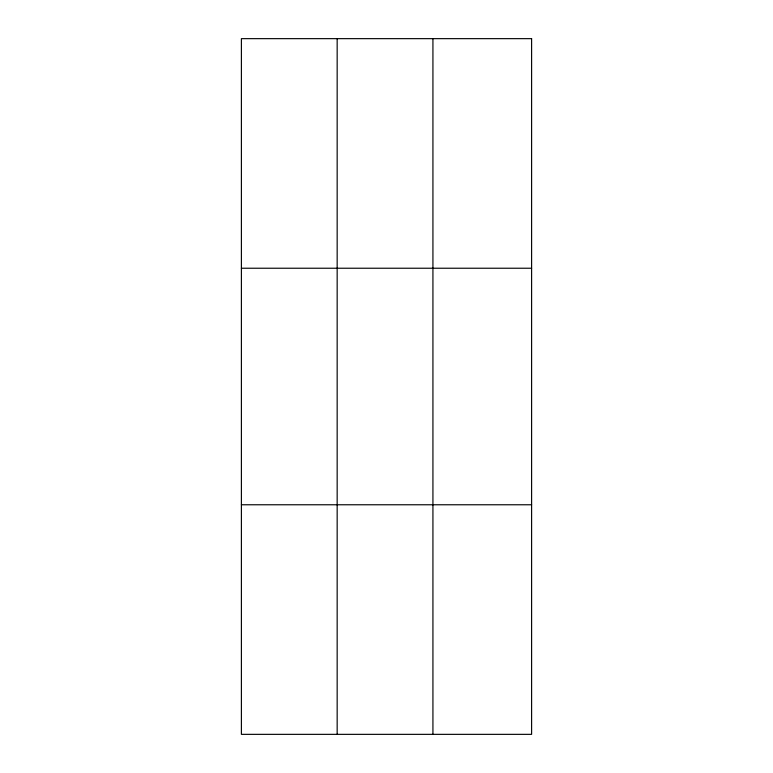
<?xml version="1.0" encoding="UTF-8"?>
<svg xmlns="http://www.w3.org/2000/svg" width="773" height="773" viewBox="0 0 773 773"><rect width="100%" height="100%" fill="white"/><g stroke="black" fill="none" stroke-linecap="round" stroke-linejoin="round"><path stroke-width="1.16" d="M337.163 734.35L337.163 38.65M432.928 734.35L432.928 38.65M241.398 268.231L531.602 268.231M241.398 504.769L531.602 504.769M531.602 38.65L531.602 734.35L241.398 734.35L241.398 38.65L531.602 38.65"/></g></svg>
